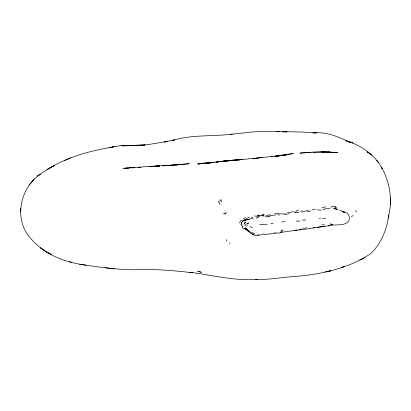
<?xml version="1.0" encoding="UTF-8"?>
<svg xmlns="http://www.w3.org/2000/svg" width="411" height="411" viewBox="0 0 411 411"><rect width="100%" height="100%" fill="white"/><g stroke="black" fill="none" stroke-linecap="round" stroke-linejoin="round"><path stroke-width="0.62" d="M229.857 243.903L230.037 242.68M139.761 145.242L145.073 145.047C133.462 146.352 121.445 144.22 110.127 147.631L114.294 146.578L109.028 147.677L110.354 147.513C83.176 151.962 55.413 160.948 34.205 179.062C19.142 194.321 15.212 220.948 30.121 237.722C42.944 253.376 62.832 261.715 82.457 264.653C100.156 267.304 117.906 269.791 135.841 269.76C154.942 268.861 173.981 270.577 192.923 272.801L189.682 272.308C212.246 274.923 234.671 281.304 257.543 279.264L255.776 279.352C268.429 279.973 280.8 277.456 293.331 276.557C304.042 275.863 314.703 274.44 325.178 272.051C341.233 268.681 357.072 262.763 370.737 253.649C381.254 243.574 386.874 229.297 388.811 215.056C392.618 198.842 389.623 181.323 381.31 166.974L382.22 168.736C375.073 154.634 360.622 145.037 345.785 140.66L349.412 142.108C338.089 136.529 325.795 131.53 312.899 132.902L316.593 132.907L302.388 132.049L264.982 131.273L252.549 131.962L230.925 134.294L232.2 134.176C212.353 136.637 191.711 134.418 172.44 140.505L174.732 139.822L164.364 141.995L167.349 141.471L147.431 144.687L122.894 145.838L127.472 145.766M225.033 214.46L225.3 213.324L226.451 212.333M388.092 218.015L388.811 215.056M256.099 218.22L257.671 217.476L258.427 214.963L259.783 215.842L262.013 215.492L264.078 216.268L262.953 214.511L262.013 215.492M250.217 218.842L244.149 220.568L244.596 219.664L249.164 217.111M243.867 224.283L244.946 222.387M239.428 222.978L240.599 221.061L242.485 220.075M334.682 208.377L335.695 206.882L336.46 207.791L335.854 209.482L335.582 208.331L333.239 208.315M244.298 220.825L243.096 220.871L241.437 222.829L241.632 223.224L241.252 222.772L244.596 219.664M274.229 232.914L279.578 233.083L280.692 232.456L283.076 229.913L280.785 231.11M287.515 212.538L290.351 212.477L292.483 211.763L295.576 212.251L296.834 210.704L298.53 210.036M29.34 184.945L34.205 179.062M244.925 225.29L245.542 224.601L245.793 225.932M244.355 223.579L245.824 222.161L245.074 222.86M325.466 206.466L323.935 207.838L322.214 207.421M257.671 217.476L259.783 215.842M336.475 209.256L336.208 209.456L335.582 208.331M351.539 216.638L353.208 215.467M258.427 214.963L256.31 216.273L254.584 215.883M49.299 168.227L54.267 165.648L47.039 169.609L48.01 169.019M300.575 211.583L302.07 210.689M330.079 207.992L328.697 208.793L325.795 208.567L324.428 209.415L322.625 209.194M359.789 259.983L365.091 257.486M250.556 218.195L252.76 217.172M298.782 212.189L297.328 212.836L295.576 212.251M246.703 226.014L247.556 225.634M64.399 160.542L70.877 157.87M265.927 215.96L267.998 215.112L270.459 214.984M310.716 210.761L307.336 211.809M243.353 218.457L245.639 217.65M264.17 233.844L258.981 235.22L257.574 234.655M308.327 210.283L301.895 212.138M328.738 225.747L329.653 225.459C324.346 226.815 318.674 226.8 313.259 227.956M244.149 220.568L249.369 219.248M306.637 227.689L304.515 228.28L302.722 228.208M251.897 218.595L253.315 218.205M284.915 214.614L289.067 213.669M331.148 207.052L333.866 206.348L335.695 206.882M315.098 227.643C303.734 229.764 292.093 230.54 280.692 232.456M320.246 226.795L324.464 226.235L317.575 227.386M326.206 271.82L330.752 270.772L325.178 272.051M302.491 220.224L304.058 219.87L305.887 220.106M262.557 157.531L253.289 158.461L286.323 154.952L281.129 155.548L293.171 153.534L274.594 156.355M277.276 156.026L282.917 155.05L274.286 156.391M285.306 213.725L283.544 214.028L274.877 213.53M275.909 214.891C273.207 214.922 270.844 216.063 268.219 216.392M274.902 156.396L276.685 156.118M270.926 223.63L273.135 223.291M281.674 222.043L284.864 221.555M216.761 162.165L217.943 161.991M294.415 230.381L297.333 229.944M275.827 156.283L277.009 156.113M278.19 155.949L280.554 155.615L277.153 156.005M271.414 156.791L272.565 156.632M216.479 162.119L218.262 161.877L215.96 162.17M271.466 156.786L272.714 156.612L271.46 156.797M328.281 225.886C334.744 223.872 343.093 226.559 348.292 221.735C351.153 217.583 348.086 211.46 342.908 211.855L344.634 212.271L342.183 211.578M285.517 154.824L289 154.366M175.908 165.022L189.266 163.727L162.432 165.823M219.69 161.739L221.971 161.456M223.111 161.312L225.613 161.004L223.055 161.307M299.449 229.389L301.263 229.179M221.853 161.441L219.448 161.713L221.755 161.461M206.204 163.393L208.048 163.188M209.887 162.982L211.12 162.843M277.199 156.005L282.105 155.456M222.906 161.333L226.081 161.009M263.939 234.501L275.108 233.407M208.865 162.946L211.239 162.699M212.425 162.571L214.203 162.386M172.034 165.417L173.663 165.258M226.887 160.927L229.122 160.716M128.242 167.96L124.266 168.325L150.518 166.316L177.028 164.873L168.787 165.448M224.252 161.174L226.086 161.004M227.309 160.891L229.749 160.665M234.029 160.275L231.583 160.501L234.029 160.275L232.164 160.475M227.298 160.901L229.728 160.691M254.486 158.343L219.818 161.528L222.264 161.24L228.485 160.66L197.573 164.056L205.243 163.316L199.186 163.809L204.313 163.491M198.23 163.439L207.956 163.003L202.387 163.295M206.086 163.162L209.471 162.879L208.577 162.951M149.635 166.64L152.085 166.45M163.897 165.792L167.565 165.535M135.224 145.551L138.06 145.355M236.191 159.961L230.622 160.321L239.336 159.838M149.696 166.676L152.198 166.512M155.954 166.265L159.704 166.023L154.634 166.255M208.803 162.977L210.93 162.838M269 216.679L265.604 216.808M131.71 167.878L134.849 167.688M237.789 160.09L239.69 159.977M122.766 168.32L129.229 168.007M311.153 152.363L299.912 153.123L312.596 152.116L324.418 151.947M313.002 152.26L322.363 151.931L337.744 152.435L328.204 152.08M319.121 218.452L320.559 218.375M155.147 166.214L159.391 166.003M132.357 145.694L135.327 145.551M151.464 166.404L153.303 166.321M154.531 166.265L159.437 166.039M138.62 167.462L140.434 167.38M140.377 167.38L137.932 167.477M312.411 209.379L315.473 209.24M321.114 210.052L317.241 209.918M259.629 224.755L267.253 224.211M296.321 221.108L299.938 221.01M134.325 167.585L129.691 167.683L134.222 167.724M338.181 209.754L336.604 209.291M321.834 224.802L324.572 224.879M258.817 235.601C256.289 235.832 253.674 235.595 251.82 233.638M339.887 210.478L342.8 211.434L342.569 211.295M223.481 213.273L225.3 213.324M277.702 214.886L279.459 214.989M279.526 131.731L276.716 131.51L279.501 131.705M322.337 218.467L325.604 218.734M105.046 267.705L114.551 268.948M86.166 265.229L79.58 264.196M252.631 227.622L249.867 226.6M262.953 214.511L264.468 214.968M69.392 261.627L71.545 262.295M252.251 233.741L250.854 233.268L248.814 230.628M246.585 229.718L243.06 228.341L242.254 226.553M252.652 234.126L253.998 234.65M246.543 229.631L244.54 228.285L248.737 231.352M254.712 233.941L251.671 232.354M246.24 228.788L245.485 227.786L248.28 230.941M250.207 232.539L247.288 230.021L249.564 231.989M247.376 230.294L248.789 231.655L246.256 229.374L245.948 228.29L248.634 231.676M355.392 210.699L356.661 211.942M242.855 226.903L240.728 224.216M378.403 162.36L376.774 160.254M220.049 204.298L218.349 201.518L219.962 201.025L220.835 199.546L221.745 201.827M241.252 222.772L241.935 224.432M226.548 239.587L226.826 241.18M20.653 208.13L20.581 211.881L20.653 208.13M390.383 199.962L390.25 204.555L390.45 197.876L390.383 199.962M38.023 175.677L37.607 176.011L40.278 174.053L38.023 175.677M344.377 266.169L341.577 267.761L344.377 266.169M247.628 223.563L246.667 224.129L248.634 222.978L247.628 223.563M283.919 131.566L282.331 131.823L286.559 131.993L283.919 131.566M236.289 159.838L235.272 159.951L242.557 159.417L236.289 159.838M257.867 158.168L252.616 158.538L257.851 158.163M121.933 145.689L121.034 145.694L124.59 145.705L121.933 145.689M329.925 152.121L321.243 151.859L329.925 152.121M332.674 224.719L331.287 224.617L330.28 223.846L332.674 224.719M351.739 142.566L348.05 141.456L352.926 142.936L351.739 142.566M199.874 271.763L197.676 271.06L201.323 272.365L199.874 271.763M51.529 254.584L46.649 252.077L51.529 254.584M369.54 153.503L367.11 151.88L371.606 154.968L369.54 153.503M45.981 251.64L40.391 247.792L45.981 251.64"/></g></svg>
